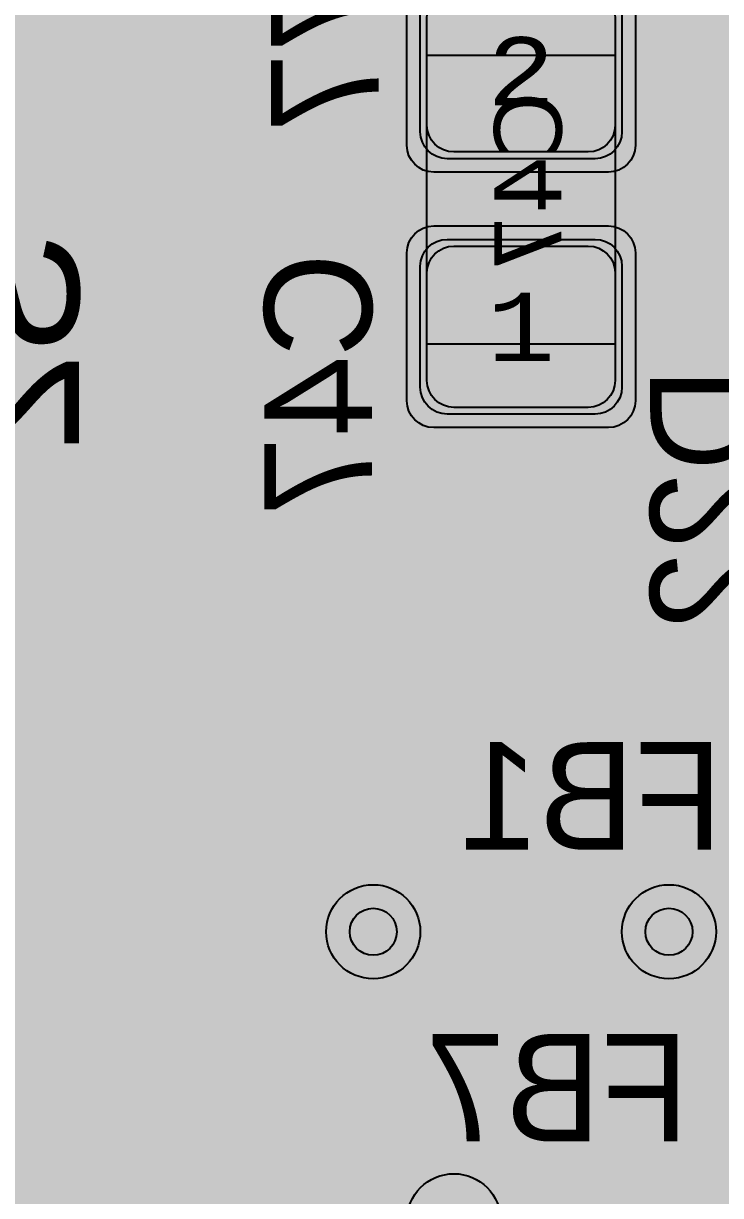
# Model space of a CAD drawing. Extents: x -98 to 119, y -207 to 98.
# Drawn here: x 9.3 to 14.48, y -0.16 to 8.56 of the extents above; entities that cross this region are included whole.
import ezdxf
from ezdxf.enums import TextEntityAlignment as Align

# ---------------------------------------------------------------- set-up
doc = ezdxf.new("R2010")
doc.units = 0
doc.header["$MEASUREMENT"] = 0
for name, color, linetype in [('ASSEMBLY_OUTLINES_BTM', 191, 'CONTINUOUS'), ('ASSEMBLY_PART_NUMBERS_BTM', 191, 'CONTINUOUS'), ('ASSEMBLY_PART_NUMBERS_TOP', 102, 'CONTINUOUS'), ('ASSEMBLY_REF_DES_BTM', 191, 'CONTINUOUS'), ('BOARD_OUTLINE', 10, 'CONTINUOUS'), ('DRILL_DRAWING', 21, 'CONTINUOUS'), ('GENERATED_SILKSCREEN_BTM', 255, 'CONTINUOUS'), ('MANUFACTURING_OUTLINES', 10, 'CONTINUOUS'), ('PART_PADS_SMD_BTM', 230, 'CONTINUOUS'), ('PIN_NUMBERS_BTM', 8, 'CONTINUOUS'), ('PIN_NUMBERS_TOP', 8, 'CONTINUOUS'), ('PLACEMENT_OUTLINES_BTM', 222, 'CONTINUOUS'), ('PLANE_DATA_LAYER_BOTTOM', 230, 'CONTINUOUS'), ('PLANE_SHAPES_LAYER_BOTTOM', 230, 'CONTINUOUS'), ('PLANE_SHAPES_LAYER_TOP', 150, 'CONTINUOUS'), ('ROUTE_BORDER', 151, 'CONTINUOUS'), ('SILKSCREEN_OUTLINES_BTM', 211, 'CONTINUOUS'), ('SILKSCREEN_REF_DES_BTM', 211, 'CONTINUOUS'), ('SOLDERMASK_PADS_BTM', 12, 'CONTINUOUS'), ('SOLDERPASTE_PADS_BTM', 12, 'CONTINUOUS'), ('TRACES_LAYER_BOTTOM', 230, 'CONTINUOUS'), ('TRACES_LAYER_TOP', 150, 'CONTINUOUS'), ('VIA_HOLES_LAYER_BOTTOM', 30, 'CONTINUOUS'), ('VIA_HOLES_LAYER_TOP', 30, 'CONTINUOUS'), ('VIA_PADS_LAYER_BOTTOM', 230, 'CONTINUOUS'), ('VIA_PADS_LAYER_TOP', 150, 'CONTINUOUS')]:
    doc.layers.add(name, color=color, linetype=linetype)
doc.styles.add('COURIER_NEW', font='COUR.TTF')
doc.styles.add('VERDANA', font='verdana.TTF')
doc.styles.add('VERIBEST_GERBER_0', font='txt')

msp = doc.modelspace()

# ---------------------------------------------------------------- hatches: boundary and pattern name
at = {"layer": 'PLANE_DATA_LAYER_BOTTOM'}
h = msp.add_hatch(color=256, dxfattribs=at)
h.paths.add_polyline_path([(-96.5, 0, -1), (96.5, 0, -1)], flags=0)
h.paths.add_polyline_path([(92.251979, -7.43598, 0.72698816), (92.479659, -3.637852, -0.30860979), (92.431259, -3.566904, -0.00963525), (92.431316, -3.563968, 0.00963501), (92.5, -0.000006), (92.5, 0.000001, 0.05332526), (90.407665, 19.562826, -0.05332692), (90.405941, 19.578942), (90.405941, 19.578943, -0.23821791), (90.436919, 19.640273, 0.66175504), (89.584154, 23.221888, -0.29529758), (89.523137, 23.277841, 0.02240102), (87.08146, 31.194059, -0.0862063), (87.076996, 31.219756), (87.076996, 31.219757, -0.21018391), (87.101696, 31.275919, 0.67938251), (85.774921, 34.749845, -0.30186499), (85.705267, 34.797373, 0.04791583), (77.514669, 50.475005, -0.14530744), (77.502324, 50.516585, -0.1239887), (77.511414, 50.552678, 0.60660899), (75.516892, 53.486368, -0.27423899), (75.44586, 53.517962, 0.02152308), (70.565432, 59.806101, -0.17759524), (70.547363, 59.855368), (70.547363, 59.855369, -0.1118333), (70.5548, 59.888203, 0.66175545), (68.116894, 62.64715, -0.29529737), (68.036725, 62.667806, 0.05833458), (51.722715, 76.687749, -0.24933783), (51.689123, 76.750923), (51.689123, 76.750924, -0.06075989), (51.691357, 76.76924, 0.7149664), (48.509213, 78.818582, -0.31487112), (48.42205, 78.81342, 0.02280668), (41.042088, 82.896302, -0.28513695), (40.999698, 82.964591), (40.999698, 82.964596, -0.00424702), (40.999709, 82.965891, 0.64704661), (37.697353, 84.5176, -0.28975486), (37.616734, 84.505806, 0.05294354), (19.031563, 90.52099, -0.30833592), (18.972104, 90.582877, 0.69698225), (15.284156, 91.27756, -0.30833961), (15.206255, 91.241547, 0.02237069), (6.993138, 92.235275, -0.31520437), (6.925536, 92.290658, 0.71588806), (3.14462, 92.496703, -0.31520526), (3.0714, 92.448994, 0.06346806), (-20.215283, 90.264015, -0.32014225), (-20.296827, 90.298428, 0.72963938), (-23.995319, 89.386755, -0.32014403), (-24.051528, 89.318386, 0.01866354), (-30.645576, 87.275991, -0.30986574), (-30.72878, 87.298418, 0.70117084), (-34.249879, 85.978007, -0.00275269), (-34.249874, 85.977168, -0.30685575), (-34.29782, 85.9064, 0.04916641), (-50.410548, 77.556603, -0.32354836), (-50.499711, 77.561018, 0.73921276), (-53.660594, 75.408706, -0.07516987), (-53.657188, 75.386179), (-53.657188, 75.386178, -0.24247942), (-53.68916, 75.324127, 0.01996774), (-59.527063, 70.80098, -0.29848709), (-59.610009, 70.791065, 0.55672441), (-62.5, 69), (-62.5, 68.999999, 0.08270852), (-62.392031, 68.351756, -0.29848757), (-62.412702, 68.270818, 0.06718659), (-78.279974, 49.27977, -0.27781781), (-78.350169, 49.24438, 0.43635087), (-80.5, 47.25), (-80.5, 47.249999, 0.14146633), (-80.192238, 46.184011, -0.14146588), (-80.180512, 46.143397), (-80.180512, 46.143396, -0.13119073), (-80.190652, 46.105416, 0.01929482), (-83.506407, 39.786053, -0.3122068), (-83.581614, 39.742899, 0.43912347), (-85.75, 37.75, 0.20482962), (-85.131688, 36.303992, -0.20483071), (-85.10813, 36.248899), (-85.10813, 36.248898, -0.10091901), (-85.114214, 36.219062, 0.04809776), (-90.466303, 19.289839, -0.31487042), (-90.530154, 19.230281, 0.71496565), (-91.24073, 15.512631, -0.26937831), (-91.202277, 15.446437), (-91.202277, 15.446436, -0.04192983), (-91.203345, 15.433723, 0.01884133), (-92.106444, 8.523669, -0.32827121), (-92.166453, 8.456161, 0.35402801), (-93.75, 6.5), (-93.75, 6.499999, 0.3147083), (-92.438077, 4.622088, -0.31470689), (-92.388093, 4.55054), (-92.388093, 4.550537, -0.01228575), (-92.388185, 4.546794, 0.01229418), (-92.5, 0.00001), (-92.5, -0.000004, 0.05293339), (-90.438132, -19.421494, -0.32940864), (-90.475468, -19.504015, 0.27173254), (-91.5, -21.25, 0.40159771), (-89.586502, -23.248128, -0.32940451), (-89.516056, -23.305059, 0.02130735), (-87.207653, -30.839509, -0.32217733), (-87.232533, -30.924924, 0.23066593), (-88, -32.499999), (-88, -32.5, 0.43149503), (-85.882787, -34.496562, -0.3221788), (-85.807634, -34.544174, 0.04801617), (-77.643233, -50.277018, -0.30387878), (-77.644537, -50.3618, 0.152519), (-78, -51.499999), (-78, -51.5, 0.48198292), (-75.552374, -53.449264, -0.30388342), (-75.473145, -53.479475, 0.02199125), (-70.483925, -59.90214, -0.3186215), (-70.47622, -59.989968, 0.72539906), (-67.952631, -62.834176, -0.31862421), (-67.866344, -62.852281, 0.06239253), (-50.265124, -77.650932, -0.25435623), (-50.230332, -77.714899), (-50.230332, -77.7149, -0.03445317), (-50.231054, -77.725364, 0.03445193), (-50.25, -78), (-50.25, -78.000001, 0.60330822), (-47.119729, -79.649997, -0.29136265), (-47.037917, -79.64725, 0.02294124), (-39.54278, -83.621879, -0.2900128), (-39.499155, -83.690765), (-39.499155, -83.690766, -0.00713035), (-39.499186, -83.692939, 0.00713296), (-39.5, -83.749994), (-39.5, -83.75, 0.65808296), (-36.126004, -85.203319, -0.29776298), (-36.043963, -85.188513, 0.04901634), (-18.771876, -90.575199, -0.30186131), (-18.712566, -90.635139, 0.67938177), (-15.056336, -91.31372, -0.30186438), (-14.979467, -91.279054, 0.02174912), (-6.993138, -92.235275, -0.31520437), (-6.925536, -92.290658, 0.71588806), (-3.14462, -92.496703, -0.31520526), (-3.0714, -92.448994, 0.06250827), (19.869968, -90.340657, -0.3455664), (19.954737, -90.381493, 0.79435682), (23.75, -89.500001), (23.75, -89.499973, 0.00508686), (23.749586, -89.459281, -0.34558849), (23.806159, -89.384097, 0.02146945), (31.383958, -87.013201, -0.31444693), (31.468175, -87.035889, 0.70013084), (35, -85.75), (35, -85.749988, 0.00909926), (34.998675, -85.677212, -0.00905723), (34.998625, -85.674452), (34.998625, -85.674439, -0.3044722), (35.045955, -85.60392, 0.04798546), (50.721249, -77.353765, -0.31444166), (50.808431, -77.356288, 0.61621831), (54, -75.75), (54, -75.749999, 0.06775817), (53.927211, -75.215343, -0.06775352), (53.924438, -75.194974), (53.924438, -75.194973, -0.24153729), (53.95619, -75.13308, 0.02236582), (60.452055, -70.01285, -0.31311155), (60.538488, -70.003709, 0.71009535), (63.344013, -67.475653, -0.09971759), (63.33807, -67.446151), (63.33807, -67.44615, -0.20692806), (63.362073, -67.390635, 0.05820555), (77.187807, -50.973449, -0.31748667), (77.269693, -50.94147, 0.72222414), (79.294241, -47.729048, -0.17387366), (79.276877, -47.680625, -0.13609457), (79.287761, -47.641379, 0.02052348), (82.926938, -40.980152, -0.3530032), (83.013777, -40.939997, 0.48811211), (85.5, -39), (85.5, -38.999999, 0.2400736), (84.675602, -37.381988, -0.24007295), (84.644192, -37.320342), (84.644192, -37.320341, -0.10410562), (84.650658, -37.289623, 0.05054674), (90.411157, -19.546683, -0.32146983), (90.476988, -19.487077, 0.38127918), (92.25, -17.5, 0.2751437), (91.203224, -15.741772, -0.27514249), (91.163342, -15.674784), (91.163342, -15.674783, -0.04255495), (91.164442, -15.661882, 0.02223578), (92.195155, -7.50356, -0.31919634)], flags=0)
at = {"layer": 'PLANE_SHAPES_LAYER_BOTTOM'}
h = msp.add_hatch(color=256, dxfattribs=at)
h.paths.add_polyline_path([(-96.5, 0, -1), (96.5, 0, -1)], flags=0)
h.paths.add_polyline_path([(-92.5, 0, -1), (92.5, 0, -1)], flags=0)
at = {"layer": 'PLANE_SHAPES_LAYER_TOP'}
h = msp.add_hatch(color=256, dxfattribs=at)
h.paths.add_polyline_path([(-96.31345, 0, -1), (96.81345, 0, -1)], flags=0)
h.paths.add_polyline_path([(-92.25, 0, -1), (92.75, 0, -1)], flags=0)
h = msp.add_hatch(color=256, dxfattribs=at)
h.paths.add_polyline_path([(46.25, -35.15), (43.875, -38), (28.75, -38), (32.25, -34.5), (32.25, -30.5), (35.75, -30.5), (35.75, -27), (14.25, -27), (14.25, -24), (-10, -24), (-10, -18.75), (1.75, -18.75), (1.75, -9.25), (-10, -9.25), (-10, 32.75), (1.75, 32.75), (1.75, 34.25), (20.25, 34.25), (20.25, 25.25), (22.25, 23.25), (34.5, 23.25), (34.5, -26.5), (41.25, -26.5), (41.25, -20.5), (46.25, -20.5)])
h.paths.add_polyline_path([(-8.75, 10.25), (-8.75, 19.5), (1.25, 19.5), (1.25, 10.25)], flags=16)
h.paths.add_polyline_path([(6, 27.25), (6, 29.75), (15.45, 29.75), (15.45, 27.25)], flags=16)
at = {"layer": 'VIA_HOLES_LAYER_BOTTOM'}
h = msp.add_hatch(color=256, dxfattribs=at)
edge = h.paths.add_edge_path()
edge.add_arc((11.9, 1.8), 0.175, 0, 360)
h = msp.add_hatch(color=256, dxfattribs=at)
edge = h.paths.add_edge_path()
edge.add_arc((14.1, 1.8), 0.175, 0, 360)
at = {"layer": 'VIA_HOLES_LAYER_TOP'}
h = msp.add_hatch(color=256, dxfattribs=at)
edge = h.paths.add_edge_path()
edge.add_arc((11.9, 1.8), 0.175, 0, 360)
h = msp.add_hatch(color=256, dxfattribs=at)
edge = h.paths.add_edge_path()
edge.add_arc((14.1, 1.8), 0.175, 0, 360)

# ---------------------------------------------------------------- linework, layer by layer
at = {"layer": 'ASSEMBLY_OUTLINES_BTM'}
msp.add_lwpolyline([(12.3, 6.17), (12.3, 8.32), (13.7, 8.32), (13.7, 6.17)], close=True, dxfattribs=at)
at = {"layer": 'BOARD_OUTLINE', "const_width": 0.1}
msp.add_lwpolyline([(-97.5, 0, -1), (97.5, 0, -1)], format="xyb", close=True, dxfattribs=at)
at = {"layer": 'GENERATED_SILKSCREEN_BTM', "const_width": 0.15}
for points in [[(9.936, 8.8972), (9.9384, 8.9068), (9.9432, 8.9116), (9.9516, 8.9152), (9.9612, 8.9164), (9.9696, 8.9152), (9.978, 8.9116), (9.984, 8.9068), (9.9852, 8.8972), (9.9852, 8.4292), (9.984, 8.4208), (9.978, 8.4136), (9.9696, 8.41), (9.9612, 8.4088), (9.9516, 8.41), (9.9432, 8.4136), (9.9384, 8.4208), (9.936, 8.4292), (9.936, 8.6404), (8.8092, 8.6404)], [(11.9128, 8.5972), (11.9184, 8.5988), (11.924, 8.598), (11.9288, 8.594), (11.932, 8.59), (11.9336, 8.5844), (11.9344, 8.5788), (11.932, 8.574), (11.928, 8.57), (11.1608, 8.1388), (11.1568, 8.1372), (11.1536, 8.1372), (11.1504, 8.1372), (11.1472, 8.1388), (11.1424, 8.1412), (11.1392, 8.1444), (11.1376, 8.1484), (11.1368, 8.1524), (11.1368, 8.6924)], [(11.1696, 8.6924), (11.1696, 8.1796), (11.9128, 8.5972)], [(11.9128, 7.8412), (11.9184, 7.8428), (11.924, 7.842), (11.9288, 7.838), (11.932, 7.834), (11.9336, 7.8284), (11.9344, 7.8228), (11.932, 7.818), (11.928, 7.814), (11.1608, 7.3828), (11.1568, 7.3812), (11.1536, 7.3812), (11.1504, 7.3812), (11.1472, 7.3828), (11.1424, 7.3852), (11.1392, 7.3884), (11.1376, 7.3924), (11.1368, 7.3964), (11.1368, 7.9364), (11.1384, 7.942), (11.1424, 7.946), (11.1472, 7.9492), (11.1536, 7.95), (11.1592, 7.9492), (11.1648, 7.946), (11.1688, 7.942), (11.1696, 7.9364), (11.1696, 7.4236), (11.9128, 7.8412)], [(14.4508, 8.0232), (14.3164, 7.9136), (14.314, 7.9096), (14.3132, 7.9064), (14.3116, 7.904), (14.3108, 7.9008), (14.3108, 7.7912), (14.3116, 7.788), (14.3132, 7.7832), (14.314, 7.7792), (14.3164, 7.7776), (14.8492, 7.3448)], [(14.8748, 7.3656), (14.3428, 7.7992), (14.3428, 7.8928), (14.4676, 7.9936), (14.726, 7.9936)], [(14.7308, 8.0264), (14.4612, 8.0264), (14.458, 8.0256), (14.4564, 8.0248), (14.454, 8.024), (14.4508, 8.0232)], [(14.8492, 7.2592), (14.3268, 7.2592), (14.3212, 7.2576), (14.3164, 7.2544), (14.314, 7.2488), (14.3132, 7.2424), (14.314, 7.2368), (14.3164, 7.2312), (14.3212, 7.228), (14.3268, 7.2264), (14.866, 7.2264)], [(9.189, 6.327), (9.326, 6.158), (9.33, 6.155), (9.335, 6.154), (9.338, 6.153), (9.341, 6.152), (9.343, 6.151), (9.549, 6.151), (9.552, 6.152), (9.559, 6.154), (9.561, 6.155), (9.565, 6.158), (9.702, 6.326), (9.704, 6.331), (9.705, 6.332), (9.705, 6.334), (9.706, 6.336), (9.706, 6.337), (9.706, 6.339), (9.706, 6.676), (9.705, 6.68), (9.704, 6.684), (9.702, 6.688), (9.565, 6.856), (9.56, 6.861), (9.554, 6.862), (9.547, 6.861), (9.54, 6.857), (9.535, 6.853), (9.531, 6.846), (9.53, 6.84), (9.532, 6.833), (9.665, 6.67), (9.665, 6.347), (9.539, 6.191), (9.353, 6.191), (9.226, 6.346), (9.226, 6.676), (9.226, 6.68), (9.225, 6.685), (9.223, 6.688), (9.086, 6.856)], [(11.8836, 6.6), (11.774, 6.7344), (11.7716, 6.7384), (11.7684, 6.7392), (11.7652, 6.7408), (11.7612, 6.7416), (11.2124, 6.7416), (11.2084, 6.7408), (11.2052, 6.7392), (11.2036, 6.7376), (11.202, 6.7368), (11.1996, 6.7344), (11.09, 6.6), (11.0892, 6.5976), (11.0884, 6.5952), (11.0876, 6.5944), (11.0868, 6.5912), (11.0868, 6.3216), (11.0876, 6.3176), (11.0884, 6.316), (11.0892, 6.3136), (11.09, 6.3112), (11.1996, 6.176), (11.2036, 6.1728), (11.21, 6.1712), (11.214, 6.172), (11.2188, 6.1736), (11.222, 6.176), (11.2252, 6.18), (11.2276, 6.184), (11.2284, 6.188), (11.2284, 6.192), (11.226, 6.1952), (11.1196, 6.3272), (11.1196, 6.5856), (11.2204, 6.7088), (11.7532, 6.7088), (11.854, 6.5856), (11.854, 6.3272), (11.7476, 6.1952), (11.746, 6.192), (11.7452, 6.188), (11.746, 6.184), (11.7484, 6.18), (11.7516, 6.176), (11.7556, 6.1736), (11.7596, 6.172), (11.7652, 6.1712), (11.77, 6.1728), (11.774, 6.176), (11.8836, 6.3112), (11.8852, 6.3144), (11.886, 6.3152), (11.886, 6.3176), (11.8868, 6.3184), (11.8868, 6.3192), (11.8868, 6.3216), (11.8868, 6.5912), (11.886, 6.5944), (11.8852, 6.5976), (11.8836, 6.6)], [(11.8708, 5.5016), (11.8772, 5.5008), (11.8812, 5.4968), (11.8836, 5.4912), (11.8844, 5.4856), (11.8836, 5.48), (11.8812, 5.4752), (11.8772, 5.4712), (11.8708, 5.4696), (11.6284, 5.4696), (11.6284, 5.432), (11.6268, 5.4264), (11.6236, 5.4216), (11.618, 5.4192), (11.6124, 5.4184), (11.606, 5.4192), (11.6004, 5.4216), (11.5964, 5.4264), (11.5956, 5.432), (11.5956, 5.4696), (11.1252, 5.4696), (11.1212, 5.4704), (11.118, 5.472), (11.1148, 5.476), (11.1124, 5.48), (11.1108, 5.4848), (11.11, 5.4896), (11.1108, 5.4936), (11.114, 5.4976), (11.5996, 5.9832), (11.6044, 5.9864), (11.6092, 5.988), (11.614, 5.9872), (11.6196, 5.984), (11.6236, 5.9824), (11.626, 5.9792), (11.6276, 5.976), (11.6284, 5.972), (11.6284, 5.5016), (11.8708, 5.5016)], [(9.017, 5.213), (9.558, 5.879), (9.665, 5.879), (9.665, 5.226), (9.667, 5.219), (9.671, 5.213), (9.678, 5.21), (9.686, 5.209), (9.693, 5.21), (9.7, 5.213), (9.704, 5.219), (9.706, 5.226), (9.706, 5.9), (9.704, 5.908), (9.699, 5.913), (9.694, 5.918), (9.686, 5.92), (9.549, 5.92), (9.546, 5.919), (9.539, 5.917), (9.536, 5.915), (9.534, 5.913), (9.532, 5.911), (8.99, 5.246)], [(11.5956, 5.932), (11.166, 5.5016), (11.5956, 5.5016), (11.5956, 5.932)], [(13.96, 5.4612), (13.9584, 5.4652), (13.9576, 5.4676), (13.9568, 5.4716), (13.9568, 5.8764), (13.9584, 5.882), (13.9624, 5.886), (13.9672, 5.8908), (13.9728, 5.8924), (14.7408, 5.8924)], [(13.9896, 5.8588), (13.9896, 5.4772), (14.0904, 5.3524), (14.6232, 5.3524), (14.724, 5.4772), (14.724, 5.8588), (13.9896, 5.8588)], [(14.6312, 5.3204), (14.0824, 5.3204), (14.0784, 5.3212), (14.076, 5.3228), (14.0736, 5.3228), (14.0728, 5.3236), (14.072, 5.3252), (14.0696, 5.326), (13.96, 5.4612)], [(11.8628, 5.1208), (11.8684, 5.1224), (11.874, 5.1216), (11.8788, 5.1176), (11.882, 5.1136), (11.8836, 5.108), (11.8844, 5.1024), (11.882, 5.0976), (11.878, 5.0936), (11.1108, 4.6624), (11.1068, 4.6608), (11.1036, 4.6608), (11.1004, 4.6608), (11.0972, 4.6624), (11.0924, 4.6648), (11.0892, 4.668), (11.0876, 4.672), (11.0868, 4.676), (11.0868, 5.216), (11.0884, 5.2216), (11.0924, 5.2256), (11.0972, 5.2288), (11.1036, 5.2296), (11.1092, 5.2288), (11.1148, 5.2256), (11.1188, 5.2216), (11.1196, 5.216), (11.1196, 4.7032), (11.8628, 5.1208)], [(14.6176, 5.1284), (14.184, 4.5964), (14.0904, 4.5964), (13.9896, 4.7212), (13.9896, 4.9796), (14.096, 5.11), (14.0976, 5.1156), (14.0968, 5.1204), (14.0944, 5.126), (14.0896, 5.1292), (14.0848, 5.1324), (14.0792, 5.1332), (14.0736, 5.1324), (14.0696, 5.1284), (13.96, 4.994), (13.9592, 4.9908), (13.9584, 4.9884), (13.9576, 4.9876), (13.9568, 4.9844), (13.9568, 4.7148), (13.9576, 4.7116), (13.9576, 4.7108), (13.9584, 4.71), (13.9592, 4.7076), (13.96, 4.7044)], [(13.96, 4.7044), (14.0696, 4.57), (14.0736, 4.5676), (14.0768, 4.5668), (14.0792, 4.5652), (14.0824, 4.5644), (14.192, 4.5644), (14.1944, 4.5652), (14.2, 4.5668), (14.204, 4.5676), (14.2056, 4.57), (14.6384, 5.1028)], [(14.6176, 4.3724), (14.184, 3.8404), (14.0904, 3.8404), (13.9896, 3.9652), (13.9896, 4.2236), (14.096, 4.354), (14.0976, 4.3596), (14.0968, 4.3644), (14.0944, 4.37), (14.0896, 4.3732), (14.0848, 4.3764), (14.0792, 4.3772), (14.0736, 4.3764), (14.0696, 4.3724), (13.96, 4.238), (13.9592, 4.2348), (13.9584, 4.2324), (13.9576, 4.2316), (13.9568, 4.2284), (13.9568, 3.9588), (13.9576, 3.9556), (13.9576, 3.9548), (13.9584, 3.954), (13.9592, 3.9516), (13.96, 3.9484)], [(13.96, 3.9484), (14.0696, 3.814), (14.0736, 3.8116), (14.0768, 3.8108), (14.0792, 3.8092), (14.0824, 3.8084), (14.192, 3.8084), (14.1944, 3.8092), (14.2, 3.8108), (14.204, 3.8116), (14.2056, 3.814), (14.6384, 4.3468)], [(12.7648, 2.4292), (12.7712, 2.4276), (12.7752, 2.4244), (12.7768, 2.4188), (12.7776, 2.4124), (12.7768, 2.4068), (12.7752, 2.4012), (12.7712, 2.3972), (12.7648, 2.3964), (12.4528, 2.3964), (12.4472, 2.3972), (12.4424, 2.4012), (12.44, 2.4068), (12.4392, 2.4124), (12.44, 2.4188), (12.4424, 2.4244), (12.4472, 2.4276), (12.4528, 2.4292), (12.5936, 2.4292), (12.5936, 3.1804), (12.5944, 3.186), (12.5968, 3.19), (12.6008, 3.1924), (12.6064, 3.1932), (12.6104, 3.194), (12.6144, 3.194), (12.6176, 3.1924), (12.6208, 3.1892), (12.7768, 2.97), (12.7784, 2.9668), (12.7792, 2.9644), (12.7792, 2.9588), (12.7768, 2.954), (12.7728, 2.95), (12.768, 2.9468), (12.7624, 2.9452), (12.7592, 2.9452), (12.7568, 2.946), (12.7528, 2.9508), (12.6248, 3.13), (12.6248, 2.4292), (12.7648, 2.4292)], [(13.0912, 3.0764), (13.1944, 3.1908), (13.2, 3.1948), (13.2056, 3.1964), (13.6208, 3.1964), (13.6264, 3.1948), (13.6312, 3.1908), (13.6352, 3.186), (13.6368, 3.1804), (13.6368, 2.8308), (13.6368, 2.8284), (13.6368, 2.826), (13.6368, 2.4124), (13.6352, 2.4068), (13.6312, 2.4012), (13.6264, 2.3972), (13.6208, 2.3964), (13.2008, 2.3964), (13.0696, 2.5108), (13.0664, 2.5156), (13.0648, 2.522), (13.0648, 2.6932), (13.1824, 2.826), (13.0984, 2.8932), (13.096, 2.8964), (13.0936, 2.9004), (13.092, 2.9044), (13.0912, 2.9068), (13.0912, 3.0764)], [(13.6032, 3.1636), (13.2136, 3.1636), (13.124, 3.0636), (13.124, 2.9156), (13.2128, 2.8444), (13.6032, 2.8444), (13.6032, 3.1636)], [(13.8368, 3.1636), (13.8312, 3.1652), (13.8264, 3.1684), (13.824, 3.174), (13.8232, 3.1796), (13.824, 3.186), (13.8264, 3.1908), (13.8312, 3.1948), (13.8368, 3.1964), (14.3768, 3.1964), (14.3824, 3.1948), (14.3872, 3.1908), (14.3912, 3.186), (14.3928, 3.1804), (14.3928, 2.4124), (14.3912, 2.4068), (14.3872, 2.402), (14.3824, 2.3996), (14.3768, 2.3988), (14.3704, 2.3996), (14.3648, 2.402), (14.3608, 2.4068), (14.3592, 2.4124), (14.3592, 2.8164), (13.9968, 2.8164), (13.9912, 2.8172), (13.9864, 2.8212), (13.984, 2.8268), (13.9832, 2.8324), (13.984, 2.838), (13.9864, 2.8436), (13.9912, 2.8476), (13.9968, 2.8492), (14.3592, 2.8492), (14.3592, 3.1636), (13.8368, 3.1636)], [(13.6032, 2.8116), (13.2144, 2.8116), (13.0968, 2.6796), (13.0968, 2.5292), (13.2128, 2.4292), (13.6032, 2.4292), (13.6032, 2.8116)], [(12.52, 0.2504), (12.5216, 0.2448), (12.5208, 0.2392), (12.5176, 0.2344), (12.5128, 0.2312), (12.5072, 0.2296), (12.5016, 0.2288), (12.4968, 0.2304), (12.4928, 0.2352), (12.0616, 1.0024), (12.06, 1.0064), (12.06, 1.0096), (12.06, 1.0128), (12.0616, 1.016), (12.064, 1.0208), (12.0672, 1.024), (12.0712, 1.0256), (12.0752, 1.0264), (12.6152, 1.0264), (12.6208, 1.0248), (12.6256, 1.0208), (12.628, 1.016), (12.6288, 1.0096), (12.628, 1.004), (12.6256, 0.9984), (12.6208, 0.9944), (12.6152, 0.9936), (12.1024, 0.9936), (12.52, 0.2504)], [(12.8416, 0.9064), (12.9448, 1.0208), (12.9504, 1.0248), (12.956, 1.0264), (13.3712, 1.0264), (13.3768, 1.0248), (13.3816, 1.0208), (13.3856, 1.016), (13.3872, 1.0104), (13.3872, 0.6608), (13.3872, 0.6584), (13.3872, 0.656), (13.3872, 0.2424), (13.3856, 0.2368), (13.3816, 0.2312), (13.3768, 0.2272), (13.3712, 0.2264), (12.9512, 0.2264), (12.82, 0.3408), (12.8168, 0.3456), (12.8152, 0.352), (12.8152, 0.5232), (12.9328, 0.656), (12.8488, 0.7232), (12.8464, 0.7264), (12.844, 0.7304), (12.8424, 0.7344), (12.8416, 0.7368), (12.8416, 0.9064)], [(13.3536, 0.9936), (12.964, 0.9936), (12.8744, 0.8936), (12.8744, 0.7456), (12.9632, 0.6744), (13.3536, 0.6744), (13.3536, 0.9936)], [(13.5872, 0.9936), (13.5816, 0.9952), (13.5768, 0.9984), (13.5744, 1.004), (13.5736, 1.0096), (13.5744, 1.016), (13.5768, 1.0208), (13.5816, 1.0248), (13.5872, 1.0264), (14.1272, 1.0264), (14.1328, 1.0248), (14.1376, 1.0208), (14.1416, 1.016), (14.1432, 1.0104), (14.1432, 0.2424), (14.1416, 0.2368), (14.1376, 0.232), (14.1328, 0.2296), (14.1272, 0.2288), (14.1208, 0.2296), (14.1152, 0.232), (14.1112, 0.2368), (14.1096, 0.2424), (14.1096, 0.6464), (13.7472, 0.6464), (13.7416, 0.6472), (13.7368, 0.6512), (13.7344, 0.6568), (13.7336, 0.6624), (13.7344, 0.668), (13.7368, 0.6736), (13.7416, 0.6776), (13.7472, 0.6792), (14.1096, 0.6792), (14.1096, 0.9936), (13.5872, 0.9936)], [(13.3536, 0.6416), (12.9648, 0.6416), (12.8472, 0.5096), (12.8472, 0.3592), (12.9632, 0.2592), (13.3536, 0.2592), (13.3536, 0.6416)]]:
    msp.add_lwpolyline(points, dxfattribs=at)
for points in [[(12.300005, 6.980492, 0.0000111), (12.299995, 6.980485), (12.299995, 7.519515, 0.0000111), (12.300005, 7.519508), (12.300005, 6.980492)], [(13.700005, 6.980485, 0.0000111), (13.699995, 6.980492), (13.699995, 7.519508, 0.0000111), (13.700005, 7.519515), (13.700005, 6.980485)]]:
    msp.add_lwpolyline(points, format="xyb", dxfattribs=at)
at = {"layer": 'MANUFACTURING_OUTLINES'}
msp.add_circle((0, 0), 97.575405, dxfattribs=at)
at = {"layer": 'PART_PADS_SMD_BTM'}
for points in [[(12.25, 8.65, -0.41421356), (12.45, 8.85), (13.55, 8.85, -0.41421356), (13.75, 8.65), (13.75, 7.75, -0.41421356), (13.55, 7.55), (12.45, 7.55, -0.41421356), (12.25, 7.75)], [(12.25, 6.75, -0.41421356), (12.45, 6.95), (13.55, 6.95, -0.41421356), (13.75, 6.75), (13.75, 5.85, -0.41421356), (13.55, 5.65), (12.45, 5.65, -0.41421356), (12.25, 5.85)]]:
    msp.add_lwpolyline(points, format="xyb", close=True, dxfattribs=at)
at = {"layer": 'PLACEMENT_OUTLINES_BTM'}
msp.add_lwpolyline([(12.3, 6.17), (12.3, 8.32), (13.7, 8.32), (13.7, 6.17)], close=True, dxfattribs=at)
at = {"layer": 'ROUTE_BORDER'}
msp.add_circle((0, 0), 96.5, dxfattribs=at)
at = {"layer": 'SILKSCREEN_OUTLINES_BTM'}
msp.add_lwpolyline([(12.3, 6.17), (12.3, 8.32), (13.7, 8.32), (13.7, 6.17)], close=True, dxfattribs=at)
at = {"layer": 'SOLDERMASK_PADS_BTM'}
for points in [[(12.15, 8.75, -0.41421356), (12.35, 8.95), (13.65, 8.95, -0.41421356), (13.85, 8.75), (13.85, 7.65, -0.41421356), (13.65, 7.45), (12.35, 7.45, -0.41421356), (12.15, 7.65)], [(12.15, 6.85, -0.41421356), (12.35, 7.05), (13.65, 7.05, -0.41421356), (13.85, 6.85), (13.85, 5.75, -0.41421356), (13.65, 5.55), (12.35, 5.55, -0.41421356), (12.15, 5.75)]]:
    msp.add_lwpolyline(points, format="xyb", close=True, dxfattribs=at)
at = {"layer": 'SOLDERPASTE_PADS_BTM'}
for points in [[(12.3, 8.6, -0.41421356), (12.5, 8.8), (13.5, 8.8, -0.41421356), (13.7, 8.6), (13.7, 7.8, -0.41421356), (13.5, 7.6), (12.5, 7.6, -0.41421356), (12.3, 7.8)], [(12.3, 6.7, -0.41421356), (12.5, 6.9), (13.5, 6.9, -0.41421356), (13.7, 6.7), (13.7, 5.9, -0.41421356), (13.5, 5.7), (12.5, 5.7, -0.41421356), (12.3, 5.9)]]:
    msp.add_lwpolyline(points, format="xyb", close=True, dxfattribs=at)
at = {"layer": 'TRACES_LAYER_BOTTOM'}
for points, const_width in [([(5.45, 17.525), (6.525, 17.525), (9.898808, 14.151192), (9.898808, 11.244878), (11.233335, 9.910351), (11.233335, -1.583335), (11.375, -1.725), (12.45, -1.725)], 0.25), ([(5.45, 16.875), (6.525, 16.875), (9.498808, 13.901192), (9.498808, 11.079192), (10.833335, 9.744665), (10.833335, -1.833335), (11.375, -2.375), (12.45, -2.375)], 0.25), ([(5.45, 16.225), (6.525, 16.225), (9.098808, 13.651192), (9.098808, 10.913506), (10.433335, 9.578979), (10.433335, -2.083335), (11.375, -3.025), (12.45, -3.025)], 0.25), ([(5.45, 15.575), (6.525, 15.575), (8.698808, 13.401192), (8.698808, 10.74782), (10.033335, 9.413293), (10.033335, -2.333335), (11.375, -3.675), (12.45, -3.675)], 0.25), ([(5.45, 14.925), (6.525, 14.925), (8.298808, 13.151192), (8.298808, 10.582134), (9.633335, 9.247607), (9.633335, -2.583335), (11.375, -4.325), (12.45, -4.325)], 0.25), ([(11.05, 14.925), (13.03908, 14.925), (15.325, 12.63908), (15.325, 5.799289), (13.425, 3.899289), (13.425, 0.903248), (15.6, -1.271752), (15.6, -4.8)], 0.25), ([(5.45, 14.275), (6.525, 14.275), (7.898808, 12.901192), (7.898808, 10.416448), (9.233335, 9.081921), (9.233335, -2.833335), (11.375, -4.975), (12.45, -4.975)], 0.25), ([(15, -6.8), (15, -5.892492), (14.549027, -5.441519), (14.549027, -0.949457), (13.025, 0.57457), (13.025, 4.087562), (14.925, 5.987562), (14.925, 12.3732), (13.0232, 14.275), (11.05, 14.275)], 0.25), ([(11.05, 13.625), (13.06102, 13.625), (14.525, 12.16102), (14.525, 6.153248), (12.625, 4.253248), (12.625, 0.408884), (14.1, -1.066116), (14.1, -6.4)], 0.25), ([(11.1, 11.35), (11.1, 10.725), (12.7, 9.125), (12.7, 8.2), (13, 8.2)], 0.35), ([(13, 6.3), (13.1, 6.3), (14.075, 7.275), (14.075, 9.325), (13.25, 10.15)], 0.35), ([(11.9, 1.8), (11.9, 7.1), (13, 8.2)], 0.35), ([(15.15, 2), (14.3, 2), (14.1, 1.8)], 0.35)]:
    msp.add_lwpolyline(points, dxfattribs=dict(at, const_width=const_width))
at = {"layer": 'TRACES_LAYER_TOP'}
for points, const_width in [([(5.9, 7.1), (7.207898, 8.407898), (14.307898, 8.407898), (16, 10.1), (16.2, 10.1)], 0.35), ([(20.8, 8.15), (19.050002, 6.400002), (6.775002, 6.400002), (6.575, 6.2), (5.9, 6.2)], 0.35), ([(4.7, 6.6), (4.7, 5.616116), (7.159067, 3.157049), (17.104411, 3.157049), (17.647364, 3.700002), (19.999998, 3.700002), (20.9, 2.8)], 0.25), ([(23, 5.900002), (17.667199, 5.900002), (15.492197, 3.725), (14.920405, 3.725), (13.745405, 4.9), (6.9, 4.9)], 0.35), ([(15.2, 4.4), (13.996586, 5.603414), (6.583456, 5.603414), (6.280042, 5.3), (5.9, 5.3)], 0.35), ([(5.4, -1.3), (6.459775, -1.3), (10.351421, 2.591646), (16.408354, 2.591646), (18.15, 0.85)], 0.5), ([(11.9, 1.8), (11.9, 1.910061), (12.089939, 1.910061), (12.2, 1.8), (14.1, 1.8)], 0.35), ([(12.8, -11.4), (12.8, -10.775), (12.268031, -10.243031), (12.268031, -2.715853), (13.439993, -1.543891), (13.439993, 0.260007), (11.9, 1.8)], 0.35)]:
    msp.add_lwpolyline(points, dxfattribs=dict(at, const_width=const_width))
at = {"layer": 'VIA_HOLES_LAYER_BOTTOM'}
for centre in [(11.9, 1.8), (14.1, 1.8)]:
    msp.add_circle(centre, 0.175, dxfattribs=at)
at = {"layer": 'VIA_HOLES_LAYER_TOP'}
for centre in [(11.9, 1.8), (14.1, 1.8)]:
    msp.add_circle(centre, 0.175, dxfattribs=at)
at = {"layer": 'VIA_PADS_LAYER_BOTTOM'}
for centre in [(11.9, 1.8), (14.1, 1.8), (12.5, -0.35)]:
    msp.add_circle(centre, 0.35, dxfattribs=at)
at = {"layer": 'VIA_PADS_LAYER_TOP'}
for centre in [(11.9, 1.8), (14.1, 1.8), (12.5, -0.35)]:
    msp.add_circle(centre, 0.35, dxfattribs=at)

# ---------------------------------------------------------------- texts
at = {"layer": 'ASSEMBLY_PART_NUMBERS_BTM', "style": 'VERIBEST_GERBER_0', "text_generation_flag": 2}
for s, p in [('LMH6644MAX/NOPB', (13.29, 28.5)), ('ERJ-3GEY0R00V', (10.71, 11)), ('CL21B225KOFNNNE', (10.46, 7.25)), ('7914G-1-000E', (8.29, 5.75))]:
    msp.add_text(s, height=2.032, rotation=90, dxfattribs=at).set_placement(p, align=Align.TOP_LEFT)
for s, p in [('ERJ-3EKF4701V', (17.75, 10.46)), ('ERJ-3EKF10R0V', (25.25, 10.29)), ('ERJ-3EKF4701V', (25.25, 8.594004)), ('ERJ-3EKF4701V', (32.25, 7.71)), ('CL21B225KOFNNNE', (32.25, 5.21)), ('CL10B104KB8SFNC', (18, 4.96)), ('MMZ1608A182B', (28.75, 4.71)), ('MMZ1608S102A', (16, 4.54))]:
    msp.add_text(s, height=2.032, dxfattribs=at).set_placement(p, align=Align.TOP_LEFT)
at = {"layer": 'ASSEMBLY_PART_NUMBERS_TOP', "style": 'VERIBEST_GERBER_0'}
msp.add_text('ERJ-3EKF4701V', height=2.032, dxfattribs=at).set_placement((-4.75, 9.21), align=Align.TOP_LEFT)
at = {"layer": 'ASSEMBLY_REF_DES_BTM', "style": 'VERDANA', "text_generation_flag": 2}
msp.add_text('C47', height=0.5, rotation=90, dxfattribs=at).set_placement((12.8, 8.05), align=Align.TOP_LEFT)
at = {"layer": 'DRILL_DRAWING', "style": 'VERIBEST_GERBER_0'}
for p in [(15.2, 4.4), (11.9, 1.8), (14.1, 1.8), (12.5, -0.35)]:
    msp.add_text('A', height=2, dxfattribs=at).set_placement(p, align=Align.MIDDLE_CENTER)
at = {"layer": 'PIN_NUMBERS_BTM', "style": 'COURIER_NEW'}
for s, p in [('2', (13, 8.2)), ('1', (13, 6.3))]:
    msp.add_text(s, height=0.508, dxfattribs=at).set_placement(p, align=Align.MIDDLE_CENTER)
at = {"layer": 'PIN_NUMBERS_TOP', "style": 'COURIER_NEW'}
for s, p in [('2', (13, 8.2)), ('1', (13, 6.3))]:
    msp.add_text(s, height=0.508, dxfattribs=at).set_placement(p, align=Align.MIDDLE_CENTER)
at = {"layer": 'SILKSCREEN_REF_DES_BTM', "style": 'VERIBEST_GERBER_0', "text_generation_flag": 2}
for s, height, p in [('R177', 0.8, (11.14, 10.3)), ('S2', 1, (8.71, 7)), ('C47', 0.8, (11.09, 6.85)), ('D22', 0.8, (13.96, 6))]:
    msp.add_text(s, height=height, rotation=90, dxfattribs=at).set_placement(p, align=Align.TOP_LEFT)
for s, p in [('FB1', (14.5, 3.21)), ('FB7', (14.25, 1.04))]:
    msp.add_text(s, height=0.8, dxfattribs=at).set_placement(p, align=Align.TOP_LEFT)

doc.saveas('drawing.dxf')
